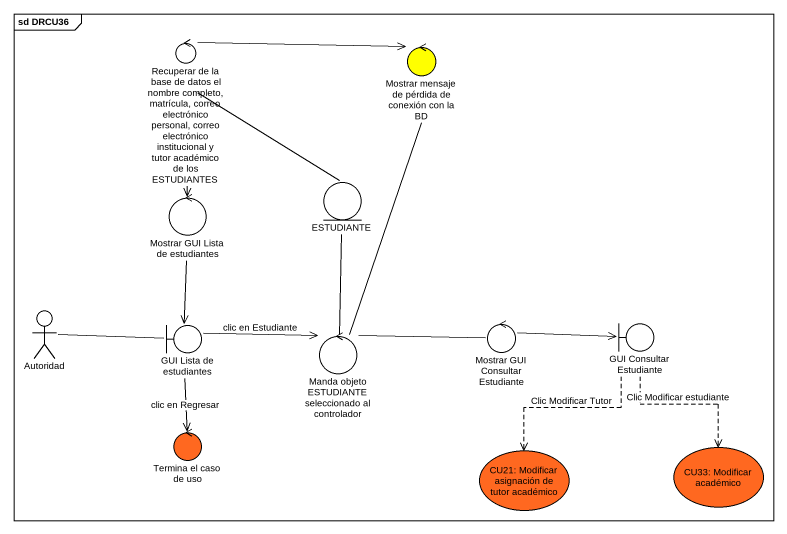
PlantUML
@startuml
mainframe sd DRCU36
control "Recuperar de la base de datos el nombre completo, matrícula, correo electrónico personal, correo electrónico institucional y tutor académico de los ESTUDIANTES" as Recuperar_de_la_base_de
control "Mostrar mensaje de pérdida de conexión con la BD" as Mostrar_mensaje_de_pérdida #FFFF00
control "Mostrar GUI Lista de estudiantes" as Mostrar_GUI_Lista_de
entity ESTUDIANTE
actor Autoridad
boundary "GUI Lista de estudiantes" as GUI_Lista_de_estudiantes
control "Manda objeto ESTUDIANTE seleccionado al controlador" as Manda_objeto_ESTUDIANTE
control "Mostrar GUI Consultar Estudiante" as Mostrar_GUI_Consultar
boundary "GUI Consultar Estudiante" as GUI_Consultar_Estudiante
control "Termina el caso de uso" as Termina_el_caso_de_uso #FF6820
usecase "CU21: Modificar asignación de tutor académico" as CU21_Modificar_asignación #FF6820
usecase "CU33: Modificar académico" as CU33_Modificar_académico #FF6820
Recuperar_de_la_base_de -right-> Mostrar_mensaje_de_pérdida
Recuperar_de_la_base_de --> Mostrar_GUI_Lista_de
Recuperar_de_la_base_de -- ESTUDIANTE
Mostrar_mensaje_de_pérdida -- Manda_objeto_ESTUDIANTE
Mostrar_GUI_Lista_de --> GUI_Lista_de_estudiantes
Autoridad -right- GUI_Lista_de_estudiantes
GUI_Lista_de_estudiantes -right-> Manda_objeto_ESTUDIANTE : clic en Estudiante
GUI_Lista_de_estudiantes --> Termina_el_caso_de_uso : clic en Regresar
Manda_objeto_ESTUDIANTE -up- ESTUDIANTE
Manda_objeto_ESTUDIANTE -right- Mostrar_GUI_Consultar
Mostrar_GUI_Consultar -right-> GUI_Consultar_Estudiante
GUI_Consultar_Estudiante ..> CU21_Modificar_asignación : Clic Modificar Tutor
GUI_Consultar_Estudiante ..> CU33_Modificar_académico : Clic Modificar estudiante
@enduml
